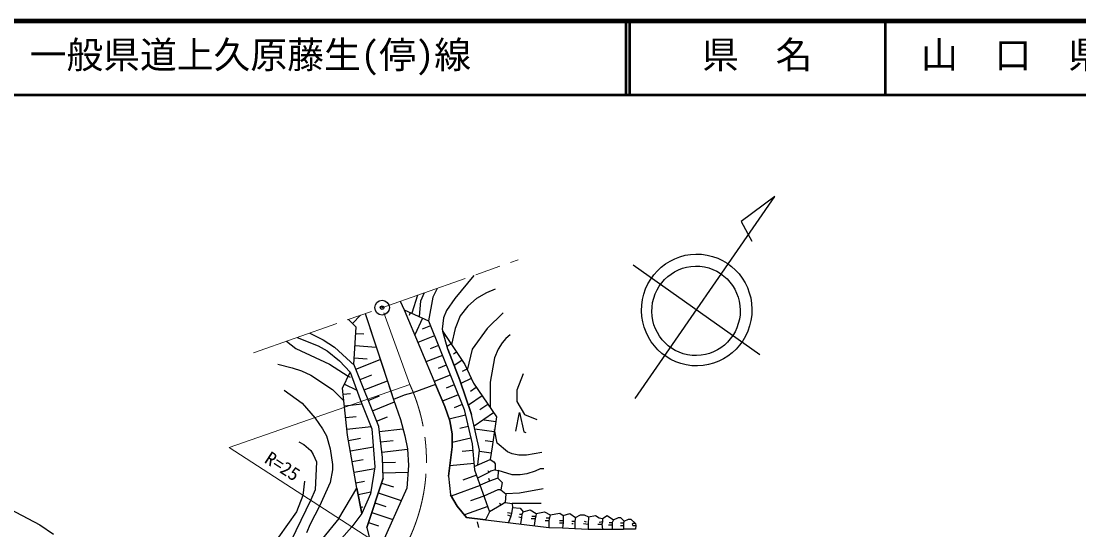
# Model space of a CAD drawing. Units: millimetres, scale not verified. Extents: x 40000 to 680000, y 20000 to 380000.
# Drawn here: x 215579 to 359338, y 310916 to 380000 of the extents above; entities that cross this region are included whole.
import ezdxf
from ezdxf.enums import TextEntityAlignment as Align

# ---------------------------------------------------------------- set-up
doc = ezdxf.new("R2010")
doc.units = ezdxf.units.MM
doc.header["$LTSCALE"] = 1000
doc.header["$PDMODE"] = 32
doc.header["$PDSIZE"] = 500
doc.linetypes.add('CHAIN', pattern=[18.5, 12, -1.5, 3.5, -1.5])
for name, color, linetype, lineweight in [('M-BGD', 7, 'Continuous', 25), ('M-BMK', 2, 'CHAIN', 13), ('M-BMK-SRVR', 3, 'Continuous', 25), ('M-STR-HTXT', 7, 'Continuous', 13), ('M-TTL', 2, 'Continuous', 140), ('M-TTL-LINE', 7, 'Continuous', 50), ('M-TTL-TXT', 7, 'Continuous', 13)]:
    doc.layers.add(name, color=color, linetype=linetype, lineweight=lineweight)
doc.layers.add('M-OTRS', color=6, linetype='Continuous')
doc.styles.add('ＭＳ ゴシック', font='')
doc.styles.get('ＭＳ ゴシック').set_extended_font_data('MS Gothic')

msp = doc.modelspace()

# ---------------------------------------------------------------- linework, layer by layer
at = {"layer": 'M-BGD'}
for p, q in [((277122, 345466), (274507, 342328)), ((272100, 343705), (271543, 342497)), ((280010, 343598), (278825, 343090)), ((269464, 342781), (268678, 340329)), ((270360, 343095), (269850, 341989)), ((271543, 342497), (270951, 339280)), ((274507, 342328), (273406, 340719)), ((277470, 342328), (276285, 341312)), ((278825, 343090), (277470, 342328)), ((267116, 341958), (267649, 340804)), ((267649, 340804), (270951, 339280)), ((267649, 340804), (271882, 330644)), ((269850, 341989), (269673, 339869)), ((273406, 340719), (272983, 339703)), ((276285, 341312), (275246, 339990)), ((261129, 338433), (260072, 339489)), ((260072, 339489), (261129, 338433)), ((260601, 338961), (261699, 340059)), ((262321, 340277), (266209, 328612)), ((262321, 340277), (265871, 329628)), ((268474, 340423), (268299, 340043)), ((270125, 339661), (269074, 337383)), ((270951, 339280), (275777, 327257)), ((270951, 339280), (275777, 327257)), ((272983, 339703), (272813, 338179)), ((275246, 339990), (274563, 338254)), ((281111, 340380), (278909, 338264)), ((260791, 333438), (261129, 338433)), ((271219, 338612), (270081, 338155)), ((272813, 338179), (272898, 337840)), ((272898, 337840), (275861, 333353)), ((273575, 335470), (272898, 337840)), ((274563, 338254), (274055, 336086)), ((278909, 338264), (276877, 335470)), ((251661, 336540), (252917, 335554)), ((253116, 337050), (255965, 335893)), ((254823, 337648), (256642, 336740)), ((256642, 336740), (258166, 335724)), ((261072, 337600), (262167, 337526)), ((271755, 337276), (269496, 336369)), ((273268, 337279), (273180, 337220)), ((281449, 336909), (280941, 336316)), ((282042, 337417), (281449, 336909)), ((252917, 335554), (257489, 333438)), ((255965, 335893), (257150, 335216)), ((257150, 335216), (258843, 333861)), ((258166, 335724), (260878, 333220)), ((260960, 335935), (263833, 335741)), ((272291, 335940), (271171, 335490)), ((274009, 336157), (273478, 335807)), ((275184, 331236), (273575, 335470)), ((273575, 335470), (275184, 331236)), ((274750, 335035), (274346, 334769)), ((276877, 335470), (276209, 332606)), ((280433, 335470), (279925, 334284)), ((280941, 336316), (280433, 335470)), ((258843, 333861), (260283, 332337)), ((260847, 334270), (262625, 334150)), ((261073, 332732), (264393, 334060)), ((272827, 334604), (270604, 333711)), ((275490, 333913), (274432, 333214)), ((279925, 334284), (279333, 330982)), ((250461, 333438), (252409, 332930)), ((252409, 332930), (253679, 332506)), ((253679, 332506), (254949, 331914)), ((257489, 333438), (260035, 331800)), ((259267, 330136), (260283, 332337)), ((260283, 332337), (261468, 329120)), ((264177, 324971), (260791, 333438)), ((273364, 333268), (272260, 332825)), ((276157, 332718), (275505, 332413)), ((275861, 333353), (277047, 330813)), ((254949, 331914), (257912, 329966)), ((259521, 330686), (261219, 329902)), ((260029, 331786), (260312, 331656)), ((261637, 331321), (263256, 331968)), ((262201, 329910), (265356, 331171)), ((273900, 331932), (271711, 331053)), ((276793, 326580), (275184, 331236)), ((275184, 331236), (276793, 326580)), ((276750, 331448), (275338, 330788)), ((277047, 330813), (280179, 326241)), ((279333, 330982), (279333, 327475)), ((283820, 332083), (282973, 329882)), ((251308, 329882), (253763, 328104)), ((257912, 329966), (259436, 328442)), ((259944, 323786), (259267, 330136)), ((259351, 329342), (260352, 329448)), ((265871, 329628), (266209, 328612)), ((268834, 329543), (267649, 329204)), ((271882, 330644), (268834, 329543)), ((273152, 327680), (271882, 330644)), ((271882, 330644), (273152, 327680)), ((274972, 329260), (272841, 328405)), ((274436, 330596), (273355, 330162)), ((277438, 330241), (276666, 329712)), ((282973, 329882), (282973, 328358)), ((253763, 328104), (255541, 326072)), ((259521, 327754), (261945, 328013)), ((261468, 329120), (261807, 328273)), ((261807, 328273), (263246, 324632)), ((262766, 328498), (264301, 329113)), ((263330, 327087), (266321, 328284)), ((267649, 329204), (266209, 328612)), ((266209, 328612), (267141, 325902)), ((266209, 328612), (267141, 325902)), ((275509, 327924), (274437, 327494)), ((278221, 329098), (276362, 327825)), ((279004, 327955), (277912, 327207)), ((282973, 328358), (283989, 326580)), ((273829, 325733), (273152, 327680)), ((273152, 327680), (273829, 325733)), ((275960, 326480), (273750, 325958)), ((275777, 327257), (276877, 322600)), ((275777, 327257), (276877, 322600)), ((277893, 321754), (276793, 326580)), ((279787, 326812), (277151, 325006)), ((282804, 324294), (283312, 326834)), ((283312, 326834), (283905, 324209)), ((283989, 326580), (285683, 325902)), ((255541, 326072), (256557, 324632)), ((259690, 326167), (261114, 326319)), ((259859, 324579), (263132, 324928)), ((263894, 325676), (265355, 326260)), ((264685, 320738), (264177, 324971)), ((267141, 325902), (267733, 323701)), ((267141, 325902), (267733, 323701)), ((274168, 323955), (273829, 325733)), ((273829, 325733), (274168, 323955)), ((276327, 324928), (275205, 324663)), ((280080, 325563), (278500, 325793)), ((280179, 326241), (279587, 322177)), ((256557, 324632), (257065, 323701)), ((257065, 323701), (257573, 321923)), ((261214, 316589), (259944, 323786)), ((263246, 324632), (263669, 319468)), ((264261, 324265), (267477, 324651)), ((267733, 323701), (268072, 321923)), ((267733, 323701), (268072, 321923)), ((274168, 322177), (274168, 323955)), ((274168, 323955), (274168, 322177)), ((279883, 324209), (277246, 324593)), ((280264, 322685), (279925, 324548)), ((283905, 324209), (284159, 324124)), ((253340, 322854), (254017, 322516)), ((254017, 322516), (254949, 321669)), ((260071, 323066), (261699, 323353)), ((260325, 321626), (263447, 322177)), ((264431, 322854), (266124, 323057)), ((273660, 318198), (274168, 322177)), ((274168, 322177), (273660, 318198)), ((276693, 323376), (274168, 322779)), ((276877, 322600), (277216, 319044)), ((279685, 322854), (278628, 323008)), ((279587, 322177), (279333, 320484)), ((281703, 321500), (280264, 322685)), ((254949, 321669), (255287, 321161)), ((255287, 321161), (255711, 320145)), ((257573, 321923), (257912, 319806)), ((264600, 321443), (268076, 321860)), ((264770, 317944), (264685, 320738)), ((264770, 317944), (264685, 320738)), ((268072, 321923), (268241, 319637)), ((268072, 321923), (268241, 319637)), ((276961, 321711), (275517, 321573)), ((277639, 319722), (277893, 321754)), ((279460, 321330), (277870, 321569)), ((282296, 321246), (281703, 321500)), ((283227, 321076), (282296, 321246)), ((284243, 321076), (283227, 321076)), ((286360, 321415), (284243, 321076)), ((255711, 320145), (255541, 316335)), ((257912, 319806), (257912, 319044)), ((260579, 320187), (262073, 320451)), ((260833, 318748), (263632, 319242)), ((263669, 319468), (263077, 315827)), ((263669, 319468), (263077, 315827)), ((264706, 320039), (266454, 320092)), ((268241, 319637), (267987, 316589)), ((268241, 319637), (267987, 316589)), ((277131, 319933), (273841, 319619)), ((277171, 319511), (279333, 320484)), ((279333, 320484), (279841, 320145)), ((279841, 320145), (280010, 319891)), ((280010, 319891), (280010, 319044)), ((286106, 319214), (285429, 318875)), ((286614, 319214), (286106, 319214)), ((257912, 319044), (257573, 317351)), ((262569, 311255), (264770, 317944)), ((264770, 317944), (262569, 311255)), ((264748, 318642), (268166, 318746)), ((273660, 318198), (273914, 315658)), ((277470, 318335), (275624, 317673)), ((277216, 319044), (279248, 313372)), ((279163, 318706), (277614, 317931)), ((278994, 318960), (279163, 318706)), ((279079, 317944), (279248, 317520)), ((279417, 318875), (279163, 318706)), ((280349, 317944), (279248, 317520)), ((280010, 319044), (279417, 318875)), ((280010, 319044), (280433, 318960)), ((280433, 318960), (280349, 317944)), ((280349, 317944), (280941, 317351)), ((282296, 318367), (280433, 318960)), ((283397, 318367), (282296, 318367)), ((284328, 318536), (283397, 318367)), ((285429, 318875), (284328, 318536)), ((207451, 317182), (218119, 311594)), ((254102, 317520), (253848, 315573)), ((255541, 316335), (254949, 314980)), ((257573, 317351), (256134, 314134)), ((258759, 312440), (261214, 316589)), ((261087, 317308), (262235, 317511)), ((261891, 313118), (261214, 316589)), ((261214, 316589), (261891, 313118)), ((267987, 316589), (264516, 308800)), ((264550, 317275), (266182, 316738)), ((277978, 316917), (274012, 315496)), ((279248, 317520), (277959, 316968)), ((280349, 316335), (278483, 315506)), ((280772, 316335), (280349, 316335)), ((280941, 317351), (280772, 316335)), ((280772, 316335), (281449, 315827)), ((286529, 316504), (283312, 315912)), ((254949, 314980), (252239, 309392)), ((253848, 315573), (253001, 313372)), ((261383, 315721), (263114, 316059)), ((263077, 315827), (261891, 313118)), ((264109, 315937), (267238, 314908)), ((274845, 314134), (273914, 315658)), ((273914, 315658), (274845, 314134)), ((278486, 315499), (276650, 314841)), ((281449, 315827), (281365, 314642)), ((283312, 315912), (281449, 315827)), ((256134, 314134), (254864, 311678)), ((261721, 313985), (262022, 314044)), ((263669, 314599), (265165, 314107)), ((276115, 312610), (274845, 314134)), ((274845, 314134), (276115, 312610)), ((278994, 314081), (275833, 312948)), ((280857, 314303), (279248, 313372)), ((280603, 314557), (280857, 314303)), ((281365, 314642), (280857, 314303)), ((281365, 314642), (282296, 314472)), ((282381, 313964), (282211, 313202)), ((286275, 314472), (282296, 314472)), ((282296, 314472), (282381, 313964)), ((282381, 313964), (283397, 313880)), ((283397, 313880), (283820, 313372)), ((283820, 313372), (284751, 313626)), ((284751, 313626), (285598, 313118)), ((253001, 313372), (250546, 309900)), ((258759, 312440), (256557, 309731)), ((261891, 313118), (260537, 311340)), ((263229, 313261), (266085, 312321)), ((278695, 312271), (276115, 312610)), ((276115, 312610), (278695, 312271)), ((277555, 312017), (277724, 311255)), ((279248, 313372), (278695, 312271)), ((278746, 312265), (287291, 311255)), ((281703, 313287), (282211, 313202)), ((281703, 312948), (282127, 312779)), ((282127, 312779), (281833, 311900)), ((282211, 313202), (282127, 312779)), ((283227, 312694), (283566, 312610)), ((283312, 313033), (283651, 313033)), ((283566, 312610), (283437, 311710)), ((283651, 313033), (283566, 312610)), ((283820, 313372), (283651, 313033)), ((284921, 312440), (285429, 312440)), ((285005, 312779), (285513, 312779)), ((285429, 312440), (285292, 311491)), ((285513, 312779), (285429, 312440)), ((285598, 313118), (285513, 312779)), ((285598, 313118), (286699, 313372)), ((286699, 313372), (287461, 312948)), ((286783, 312186), (287291, 312186)), ((286953, 312525), (287376, 312525)), ((287376, 312525), (287291, 312186)), ((287291, 312186), (287291, 311255)), ((287461, 312948), (287376, 312525)), ((287461, 312948), (288815, 313202)), ((288731, 312186), (289239, 312186)), ((288815, 313202), (289239, 312864)), ((289239, 312864), (290170, 313118)), ((289239, 312864), (289239, 312186)), ((289239, 312186), (289239, 311848)), ((290170, 313118), (290932, 312610)), ((290424, 312102), (290847, 312102)), ((290932, 312610), (290847, 312102)), ((290847, 312102), (290847, 311086)), ((290932, 312610), (291609, 312948)), ((291609, 312948), (292117, 312948)), ((292117, 312948), (292710, 312694)), ((292117, 312102), (292371, 312017)), ((292710, 312694), (292625, 311678)), ((292710, 312694), (293641, 312864)), ((293641, 312864), (294149, 312525)), ((294149, 312525), (294573, 312440)), ((294573, 312017), (294149, 311932)), ((294573, 312017), (294488, 311678)), ((294573, 312440), (295250, 312864)), ((294573, 312440), (294573, 312017)), ((295250, 312864), (296097, 312271)), ((296097, 312271), (295927, 311932)), ((296097, 312271), (296774, 312610)), ((296774, 312610), (297028, 312610)), ((297028, 312610), (297536, 312102)), ((297536, 312102), (297451, 311848)), ((297536, 312102), (298129, 312356)), ((298129, 312356), (298467, 312356)), ((298467, 312356), (299060, 311763)), ((218119, 311594), (219981, 310324)), ((254864, 311678), (254356, 310493)), ((260537, 311340), (258081, 308546)), ((262569, 311255), (263500, 307276)), ((262789, 311923), (264149, 311476)), ((287291, 311255), (289154, 311170)), ((288731, 311848), (289239, 311848)), ((289239, 311848), (289154, 311170)), ((289154, 311170), (290847, 311086)), ((290424, 311763), (290593, 311763)), ((290847, 311086), (292625, 311001)), ((292033, 311763), (292625, 311678)), ((292625, 311678), (292625, 311001)), ((292625, 311001), (294573, 311001)), ((293980, 311678), (294488, 311678)), ((294488, 311678), (294573, 311001)), ((294573, 311001), (295927, 311001)), ((295419, 311594), (295927, 311594)), ((295504, 311932), (295927, 311932)), ((295927, 311932), (295927, 311594)), ((295927, 311594), (295927, 311001)), ((295927, 311001), (297451, 311001)), ((297028, 311848), (297451, 311848)), ((297028, 311509), (297451, 311509)), ((297451, 311848), (297451, 311509)), ((297451, 311509), (297451, 311001)), ((299060, 311001), (297451, 311001)), ((298721, 311763), (298637, 311678)), ((298637, 311678), (298721, 311509)), ((299060, 311763), (298721, 311763)), ((298721, 311509), (299145, 311509)), ((299060, 311763), (299145, 311509)), ((299145, 311509), (299060, 311001))]:
    msp.add_line(p, q, dxfattribs=at)
at = {"layer": 'M-BMK'}
for p, q in [((247159, 334962), (283143, 347577)), ((268411, 330644), (264896, 340385))]:
    msp.add_line(p, q, dxfattribs=at)
msp.add_arc((245665, 320269), 25000, 328.45581, 24.51709, dxfattribs=at)
at = {"layer": 'M-BMK-SRVR'}
for p, q in [((299035, 328767), (318017, 356185)), ((318017, 356185), (313451, 352774)), ((313451, 352774), (314874, 350101)), ((298769, 346893), (315967, 334714))]:
    msp.add_line(p, q, dxfattribs=at)
msp.add_circle((264642, 341091), 1000, dxfattribs=at)
for centre, major_axis in [((307403, 340779), (-662, -7567)), ((307305, 340653), (-530, -6053))]:
    msp.add_ellipse(centre, major_axis=major_axis, ratio=0.987815, dxfattribs=at)
at = {"layer": 'M-OTRS'}
msp.add_point((264641, 341091), dxfattribs=at)
at = {"layer": 'M-STR-HTXT'}
for p, q in [((243857, 322092), (268411, 330644)), ((266971, 307191), (243857, 322092))]:
    msp.add_line(p, q, dxfattribs=at)
at = {"layer": 'M-TTL'}
msp.add_line((680000, 380000), (40000, 380000), dxfattribs=at)
at = {"layer": 'M-TTL-LINE'}
for p, q in [((297750, 380000), (297750, 370000)), ((298250, 380000), (298250, 370000)), ((333000, 380000), (333000, 370000)), ((40000, 370000), (680000, 370000))]:
    msp.add_line(p, q, dxfattribs=at)

# ---------------------------------------------------------------- texts
at = {"layer": 'M-STR-HTXT', "style": 'ＭＳ ゴシック'}
msp.add_text('R=25', height=1833, rotation=327.115, dxfattribs=at).set_placement((248211, 319672), align=Align.BOTTOM_LEFT)
at = {"layer": 'M-TTL-TXT', "style": 'ＭＳ ゴシック'}
for s, p in [('一般県道上久原藤生(停)線', (216734, 372500)), ('県\u3000名', (308125, 372500)), ('山\u3000口\u3000県', (337875, 372500))]:
    msp.add_text(s, height=3666, dxfattribs=at).set_placement(p, align=Align.BOTTOM_LEFT)

doc.saveas('drawing.dxf')
